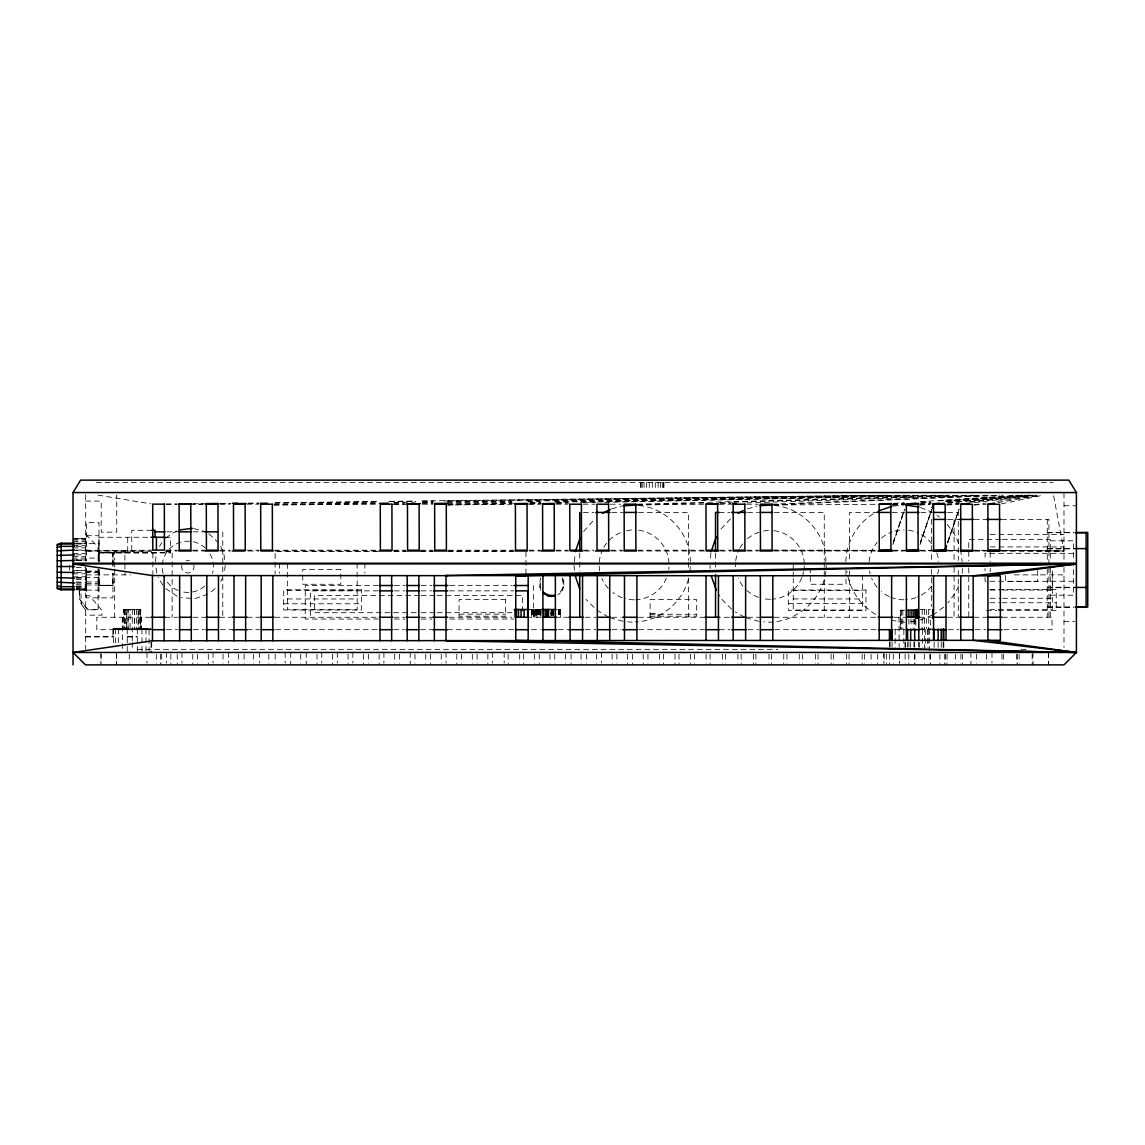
<?xml version="1.0" encoding="UTF-8"?>
<svg xmlns="http://www.w3.org/2000/svg" width="1145" height="1145" viewBox="0 0 1145 1145"><rect width="100%" height="100%" fill="white"/><g stroke="black" fill="none" stroke-linecap="round" stroke-linejoin="round"><path stroke-width="0.75" stroke-dasharray="5 3.75" d="M98.957 569.637L98.971 585.438L112.954 585.438L98.971 585.438L98.957 569.881M76.4 577.509L98.971 577.495L98.957 585.324L112.954 585.353L112.94 573.301L112.954 597.862L86.533 597.862L86.533 566.517M165.152 537.277L170.405 537.277L170.405 552.806L98.957 552.706L112.94 552.806L112.94 566.489L112.94 552.706L98.957 552.692L98.971 558.087L72.922 558.087M825.846 561.766C826.661 533.584 802.473 507.951 774.65 505.46M155.405 561.766L156.278 554.538M574.475 561.766L575.148 553.049M225.236 565.43L224.248 572.958M825.989 569.995L826.261 565.43M689.934 571.512L690.335 565.43M845.869 561.708C846.184 540.826 858.836 520.631 877.614 511.443M962.73 568.478L961.943 574.504M540.869 590.319L539.209 584.107L540.869 577.896M539.639 587.313L540.383 587.113L540.383 581.087L539.639 580.887M562.395 577.896C565.115 582.662 564.285 588.988 560.42 592.895L559.876 592.337C563.497 588.673 564.27 582.748 561.723 578.282M710.845 553.049L710.329 561.766M825.888 571.512C822.539 601.268 793.442 625.056 763.586 621.864M98.971 585.281L112.954 585.353L98.957 585.324L112.926 585.324L112.94 573.316M892.828 544.562L904.65 509.31M920.022 544.562L931.83 509.31L920.394 542.887M947.759 542.887L959.009 509.31L947.573 542.887M688.446 578.984C682.291 602.757 659.849 621.177 635.232 621.95M893.215 542.887L904.622 509.31M893.215 542.129L904.622 509.224M920.394 542.129L931.801 509.224M947.573 542.129L958.995 509.224M220.756 581.388L222.101 578.654M958.594 586.197L955.231 593.038L947.974 602.8M159.498 546.394L161.846 542.687M583.692 531.466L595.257 518.341M720.964 528.99L730.954 518.341M165.71 538.307L171.406 533.727L177.962 530.536M215.203 588.616L209.234 593.325M943.68 607.108L933.905 614.35M557.844 594.87L560.42 592.895M207.961 594.169L195.051 598.563L181.44 597.661M932.545 615.022L919.864 620.175M611.659 508.91L621.463 506.018M747.37 508.91L757.174 506.018M562.882 581.087L563.641 580.887M1001.26 503.914L1042.766 495.255M893.415 506.076L904.006 504.988M915.37 621.062L906.31 622.05M998.182 502.512L1041.12 495.155M974.109 504.802L986.403 502.97M996.937 501.41L1039.087 495.17M974.653 502.598L1035.695 495.198M946.944 504.859L959.324 503.485M969.944 502.311L1033.677 495.241M946.944 504.101L959.324 502.812M969.944 501.71L1031.903 495.284M947.588 502.97L963.432 501.481M965.178 501.324L1030.271 495.227M919.764 504.902L930.441 503.957M948.217 502.383L1030.028 495.141M919.764 504.129L930.441 503.256M946.443 501.925L1028.239 495.155M920.494 503.199L931.1 502.397M945.255 501.31L1024.847 495.241M892.585 504.931L905.08 504M921.138 502.827L930.055 502.168M946.113 500.98L1024.603 495.198M892.585 504.158L905.08 503.299M921.138 502.197L930.055 501.582M938.972 500.966L1022.814 495.184M893.358 503.371L904.006 502.684M919.993 501.653L1019.408 495.255M892.528 504.974L904.607 504.372M919.707 504.974L930.069 504.458M946.901 504.974L958.98 504.372M974.08 504.974L986.16 504.372M773.762 504.902L1003.321 495.198M771.988 504.201L999.757 495.198M720.219 503.757L730.896 503.414M746.926 502.898L987.276 495.198M637.55 504.931L703.545 503.056M719.604 502.598L732.084 502.24M733.873 502.183L978.231 495.227M637.55 504.158L732.084 501.639M733.873 501.596L972.878 495.227M448.067 504.945L512.316 503.685M530.164 503.342L540.869 503.127M556.942 502.812L567.648 502.598M580.143 502.354L944.267 495.227M529.691 503.914L540.411 503.685M556.484 503.356L568.993 503.099M583.277 502.798L595.786 502.54M604.717 502.354L949.52 495.227M448.067 504.172L512.316 502.998M530.164 502.669L540.869 502.469M555.153 502.211L937.125 495.212M393.708 504.172L404.428 504M422.29 503.7L433.01 503.514M447.309 503.27L511.643 502.197M527.731 501.925L540.24 501.71M554.538 501.467L926.262 495.227M274.099 504.959L377.736 503.371M393.823 503.127L404.543 502.97M422.405 502.698L433.125 502.54M447.423 502.311L511.743 501.338M527.831 501.095L913.767 495.212M98.098 609.541L87.836 609.684L79.391 598.706L79.463 590.119L86.447 590.119L86.447 568.221M203.266 504.043L192.56 504.186L202.851 504.201M221.128 503.814L230.059 503.7M247.907 503.471L258.627 503.328M274.685 503.127L378.251 501.796M388.956 501.653L415.735 501.31M422.877 501.209L433.597 501.081M444.303 500.937L888.878 495.212M274.099 504.186L377.736 502.712M393.823 502.483L415.263 502.168M422.405 502.068L433.125 501.911M447.423 501.71L904.836 495.198M152.8 550.13L85.675 551.003L150.052 551.003M166.125 504.115L176.845 503.986M192.947 503.786L203.681 503.643M219.768 503.442L230.503 503.313M248.379 503.099L259.113 502.956M275.215 502.755L377.149 501.496M389.658 501.338L414.705 501.023M421.861 500.937L881.464 495.227M446.278 504.988L511.844 504.244M637.522 504.959L704.218 504.229M274.084 504.974L378.494 504.215M773.777 504.974L877.371 504.287M136.541 609.526L136.455 629.092L151.025 629.149L112.854 629.149L126.351 629.092L126.351 609.67M112.854 629.149L125.02 629.092L125.02 609.67M134.437 609.67L134.437 629.092L151.025 629.149L113.512 629.149L128.083 629.092L128.083 609.67M113.512 629.149L130.101 629.092L130.058 609.526M96.323 482.46L1053.142 482.46M85.675 501.095L101.204 501.095L101.204 532.167L116.733 532.167L116.733 495.069M219.683 504.201L230.03 504.201M246.862 504.201L258.942 504.201M393.637 504.201L405.716 504.201M422.548 504.201L432.896 504.201M528.775 504.201L540.855 504.201M555.955 504.201L568.034 504.201M583.134 504.201L595.214 504.201M610.314 504.201L620.662 504.201M719.346 504.201L733.158 504.201M746.526 504.201L758.605 504.201M1063.991 505.761L1076.415 505.761M583.306 512.43L593.997 512.43M611.816 512.43L622.508 512.43M638.552 512.43L688.46 512.43L688.46 560.406M719.103 512.43L729.794 512.43M747.613 512.43L758.319 512.43M774.349 512.43L824.257 512.43L824.257 560.406M878.086 512.43L849.561 512.43L849.561 560.406M892.341 512.43L904.822 512.43M920.866 512.43L931.558 512.43M947.602 512.43L958.293 512.43L958.293 519.544M947.645 519.415L958.308 519.415M974.295 519.415L986.732 519.415M1001.546 519.415L1048.92 519.415L1048.92 562.825M151.727 530.292L131.747 530.292L131.747 551.26M166.855 531.838L177.346 531.838M193.061 531.838L205.298 531.838M1047.274 532.439L1073.752 532.439M1047.26 532.726L1073.738 532.726M990.21 534.486L997.238 534.486M998.998 534.486L1063.991 534.486M86.533 535.731L98.957 535.731L98.971 561.608L98.957 543.489L86.533 543.489M98.957 537.277L150.839 537.277M76.2 538.436L85.675 538.436L73.037 538.579M73.037 539.138L85.675 539.037M1000.658 539.61L968.756 539.61L968.756 560.792M1002.433 539.61L1050.294 539.61L1050.294 560.964M73.037 540.096L85.675 540.011M1050.294 540.826L1073.595 540.826L1073.595 560.964M73.037 541.47L85.675 541.399M76.2 543.202L86.533 543.217M73.037 543.245L85.675 543.245M76.371 544.018L86.533 544.018M73.037 545.392L85.675 545.364M76.371 546.337L86.533 546.337M990.21 546.924L997.238 546.924M998.998 546.924L1063.991 546.924M73.037 547.854L85.675 547.84M1047.274 548.398L1075.513 548.398M1047.26 548.684L1075.513 548.598M1047.26 548.884L1075.498 548.884M76.371 550.044L88.308 550.044M192.618 550.201L204.697 550.201M219.811 550.201L230.159 550.201M246.991 550.201L259.071 550.201M274.213 550.201L378.623 550.201M393.765 550.201L405.845 550.201M420.945 550.201L433.025 550.201M448.167 550.201L513.747 550.201M528.89 550.201L540.97 550.201M556.069 550.201L568.149 550.201M583.249 550.201L593.611 550.201M610.442 550.201L622.522 550.201M637.65 550.201L704.347 550.201M719.475 550.201L731.555 550.201M746.654 550.201L760.466 550.201M892.656 550.273L904.736 550.273M919.836 550.273L933.647 550.273M945.298 550.273L959.095 550.273M974.195 550.273L986.274 550.273M73.037 550.602L85.675 550.602M85.675 550.802L124.919 550.802L124.919 574.876M166.068 551.003L176.888 551.003M192.904 551.003L205.499 551.003M219.726 551.003L230.546 551.003M248.351 551.003L259.156 551.003M275.172 551.003L377.206 551.003M393.236 551.003L405.817 551.003M420.058 551.003L432.638 551.003M448.683 551.003L513.132 551.003M529.176 551.003L541.742 551.003M555.998 551.003L568.564 551.003M584.623 551.003L593.611 551.003M611.444 551.003L622.222 551.003M638.28 551.003L704.504 551.003M720.563 551.003L731.326 551.003M747.384 551.003L758.147 551.003M774.22 551.003L877.986 551.003M892.27 551.003L904.808 551.003M920.895 551.003L931.644 551.003M947.731 551.003L958.465 551.003M974.552 551.003L985.301 551.003M1001.388 551.003L1063.991 551.003L1053.142 493.094M151.727 551.26L114.672 551.26L114.672 560.177M165.166 551.26L172.136 551.26L172.136 560.177M378.279 551.575L275.101 551.575L275.101 573.931M394.295 551.575L406.747 551.575M420.988 551.575L433.44 551.575M447.666 551.575L513.49 551.575M98.957 552.806L170.405 552.806M1073.595 553.321L985.058 553.321L985.058 560.306M73.037 553.565L85.675 553.565M76.371 554.867L86.533 554.867M73.037 556.699L85.675 556.713M76.2 559.934L85.675 559.934L73.037 559.948M76.371 560.492L86.533 560.492M76.2 567.491L85.675 567.405L85.675 649.344M76.2 570.654L85.675 570.654L73.037 570.74M86.447 571.083L98.098 571.083M86.247 571.784L98.098 571.784M76.371 572.543L98.098 572.586M73.037 573.888L85.675 573.802M86.247 574.876L130.587 574.876M1014.198 574.876L1063.991 574.876M73.037 576.865L85.675 576.794M76.371 578.168L86.533 578.168M76.2 579.542L85.675 579.628M1073.595 581.274L985.058 581.274L985.058 577.18M76.2 582.032L85.675 582.118M86.447 581.961L98.098 581.961M76.371 582.991L86.533 582.991M86.247 583.449L98.098 583.449M76.2 584.279L85.675 584.193M539.209 584.107L539.982 584.107M563.283 584.107L564.056 584.107M86.247 584.981L98.098 584.981M378.38 585.524L305.243 585.524L305.243 619.044L378.38 619.044M394.438 585.524L405.144 585.524M421.188 585.524L431.894 585.524M449.727 585.524L512.158 585.524M76.2 586.068L85.675 585.997M76.371 586.698L86.533 586.698M1047.274 587.228L1075.513 587.228M76.2 587.385L85.675 587.471M1047.26 587.514L1075.513 587.428M1047.26 587.714L1075.498 587.714M76.2 588.444L85.675 588.358M86.533 589.017L76.2 588.888L85.675 589.045M85.675 589.675L81.009 589.675L81.009 603.658L85.675 610.557L81.009 602.871M989.824 589.532L1056.22 589.532L1056.22 610.514L998.554 610.514M76.371 589.818L86.533 589.818M990.21 590.047L1000.859 590.047M1002.634 590.047L1052.341 590.047L1052.341 570.382L1052.341 609.455L990.21 609.455M287.352 590.29L357.14 590.29M793.242 590.605L862.385 590.591M378.193 590.863L310.467 590.863L310.467 617.269M394.238 590.863L404.929 590.863M420.974 590.863L431.665 590.863M449.484 590.863L513.647 590.863M1050.294 595.185L1073.595 595.185L1073.595 562.725M419.428 595.615L314.474 595.615L314.474 612.704L419.428 612.704M421.203 595.615L435.429 595.615M437.218 595.615L522.607 595.615L522.607 610.986M85.675 595.758L89.553 595.758L101.977 610.514L101.977 615.166L85.675 615.166M990.21 598.277L1000.859 598.277M1002.634 598.277L1052.341 598.277M287.352 598.964L357.14 598.964M793.242 598.949L862.385 598.949M989.824 602.742L1000.301 602.742M1002.061 602.742L1056.22 602.742M788.318 603.386L865.978 603.386M283.702 603.787L361.362 603.787M1047.274 606.993L1073.752 606.993M1047.26 607.279L1073.738 607.279M527.802 609.498L542.401 609.498M557.572 609.498L560.606 609.498L560.606 617.269M123.903 609.67L140.635 609.67M920.136 609.612L930.441 609.612M904.607 610.228L900.328 610.228L900.328 629.65M986.332 610.514L996.808 610.514M421.203 612.704L435.429 612.704M437.218 612.704L511.929 612.704M550.301 613.391L553.751 613.391M459.059 614.149L505.646 614.149M650.102 614.264L696.69 614.264M650.102 616.196L696.69 616.196L696.69 599.636L650.102 599.636L650.117 617.269L650.231 613.391L657.989 613.391L657.888 617.269M150.467 617.269L96.81 617.269L96.81 629.693L150.467 629.693M165.166 617.269L177.346 617.269M192.947 617.269L205.413 617.269M219.654 617.269L230.961 617.269M247.062 617.269L259.586 617.269M274.857 617.269L378.193 617.269M393.751 617.269L404.929 617.269M420.573 617.269L433.096 617.269M449.198 617.269L511.872 617.269M527.129 617.269L544.533 617.269M555.01 617.269L569.051 617.269M585.081 617.269L595.887 617.269M611.816 617.269L620.933 617.269M638.552 617.269L705.005 617.269M715.539 617.269L730.052 617.269M747.613 617.269L758.663 617.269M774.349 617.269L878.086 617.269M894.13 617.269L905.924 617.269M919.65 617.269L930.799 617.269M947.602 617.269L958.308 617.269L958.293 567.519M974.066 617.269L986.732 617.269M1002.433 617.269L1052.026 617.269L1052.026 629.693L1003.721 629.693M394.438 619.044L405.144 619.044M421.188 619.044L431.894 619.044M449.727 619.044L513.948 619.044M1063.991 621.377L1074.64 621.377M919.378 629.02L934.105 629.02M166.569 629.693L177.303 629.693M193.405 629.693L204.125 629.693M220.226 629.693L232.75 629.693M247.062 629.693L259.586 629.693M275.687 629.693L377.65 629.693M393.751 629.693L404.471 629.693M420.573 629.693L433.096 629.693M447.409 629.693L513.59 629.693M531.48 629.693L540.426 629.693M558.316 629.693L569.051 629.693M585.152 629.693L595.887 629.693M611.974 629.693L620.919 629.693M638.81 629.693L704.991 629.693M719.303 629.693L730.038 629.693M747.928 629.693L758.663 629.693M774.764 629.693L876.726 629.693M894.617 629.693L905.924 629.693M918.576 629.65L930.799 629.693M948.275 629.693L959.009 629.693M975.111 629.693L985.845 629.693M85.675 636.706L113.512 636.706M127.238 636.706L137.3 636.706M85.675 636.906L113.512 636.906M127.238 636.906L137.3 636.906M137.3 649.344L777.756 649.344M1021.054 649.344L1028.21 649.344M773.891 550.201L879.274 550.273M86.533 590.09L98.985 590.104M772.116 550.201L877.113 550.487M893.129 550.53L903.806 550.559M919.836 550.602L932.288 550.63M948.303 550.673L958.98 550.716M974.996 550.759L985.673 550.788M1001.703 550.831L1063.991 551.003L1001.446 550.287M156.421 552.806L98.957 552.677L127.71 552.806L127.71 537.277M165.982 504.143L177.475 504.201M166.097 550.13L177.604 550.187M151.684 629.149L138.187 629.092L138.187 609.67M972.477 550.273L986.546 550.387M1002.39 550.502L1063.991 551.003M904.779 622.15L889.708 620.175M627.632 621.864L632.183 622.15M638.939 505.46C666.862 507.951 690.75 533.584 690.292 561.766M193.777 528.532L204.998 531.609M98.012 495.127L150.925 503.843M759.049 621.363L745.853 617.727M623.095 621.363L609.899 617.727M562.882 587.113L563.641 587.313M920.523 507.45L931.758 512.116M744.493 617.055L735.219 611.816M608.525 617.055L596.731 610.113L585.982 599.365M177.117 596.202L165.782 588.616M936.925 515.322L939.472 517.025M875.667 614.35C860.21 605.419 849.375 589.217 847.042 571.512M208.848 533.727L218.394 542.687M731.54 609.111L721.937 599.365L718.545 594.298M85.675 534.486L98.098 546.924L98.098 561.694M947.201 524.338L954.443 534.1L958.794 543.818M162.762 585.181L158.21 577.28M220.756 546.394L223.976 554.538L224.849 561.766M960.569 549.643L962.158 561.708M156.736 572.958L155.734 565.43M574.046 565.43L574.447 571.512M710.014 565.43L710.215 568.478M112.94 552.706L112.94 566.446M98.971 569.38L98.985 597.862M69.459 565.158L69.459 570.453M1063.991 493.094L1063.991 563.225M1063.991 567.39L1063.991 647.555M1050.294 568.006L1050.294 617.269M1048.92 567.848L1048.92 617.269M1048.548 652.45L1048.548 664.873M1048.462 652.45L1048.462 664.873M1047.274 519.415L1047.26 563.068M1047.26 569.237L1047.26 617.269M1037.713 570.654L1037.713 581.517L1005.653 581.431L1005.653 575.219M1032.919 652.45L1033.019 664.873M1032.146 654.224L1032.146 664.873M1019.164 654.224L1019.164 663.098M1017.504 654.224L1017.504 664.873M1016.502 654.224L1016.502 663.098M1003.635 654.224L1003.635 663.098M1001.975 654.224L1001.975 663.098M991.985 652.45L991.985 663.098M990.21 552.276L990.21 561.537M990.21 568.364L990.21 571.928M986.446 654.224L986.446 663.098M985.058 568.507L985.058 570.911M976.456 654.224L976.456 663.098M970.917 652.45L970.917 664.873M968.756 567.848L968.756 617.269M962.573 654.224L962.573 664.873M960.927 654.224L960.927 663.098M958.293 521.318L958.293 560.406M955.374 654.224L955.374 663.098M954.086 519.415L954.086 560.334M954.086 567.462L954.071 617.269M947.044 654.224L947.044 664.873M945.398 654.224L945.398 663.098M944.711 654.224L944.711 664.873M943.823 642.402L943.823 647.426M943.151 642.402L943.151 647.426M941.219 642.402L941.219 647.426M939.845 654.224L939.845 664.873M938.127 642.402L938.127 647.426M934.105 642.402L934.105 647.426M931.658 519.415L931.658 560.334M931.658 569.237L931.658 606.592M930.47 654.224L930.47 664.873M930.441 620.204L930.441 629.02M929.854 654.224L929.854 663.098M929.425 629.02L929.425 650.775M928.681 609.612L928.681 629.02M928.28 629.65L928.28 647.183M927.622 629.65L927.622 647.183M926.62 609.612L926.62 629.02M925.69 629.65L925.69 647.183M924.401 609.612L924.401 650.775M924.316 654.224L924.316 663.098M922.598 629.65L922.598 647.183M922.197 609.612L922.197 629.02M919.378 642.402L919.378 647.426M918.576 641.916L918.576 647.183M915.857 620.204L915.857 629.02M914.912 619.059L914.912 626.115M914.941 654.224L914.941 664.873M914.583 619.044L914.583 626.143M914.698 642.402L914.698 647.426M914.325 654.224L914.325 663.098M913.896 641.916L913.896 647.183M913.137 619.059L913.137 629.65M911.076 619.059L911.076 626.115M910.676 642.402L910.676 647.426M908.872 619.059L908.872 626.115M908.872 641.916L908.872 647.183M908.787 654.224L908.787 664.873M907.584 642.402L907.584 647.426M905.652 642.402L905.652 647.426M904.994 642.402L904.994 647.426M905.108 654.224L905.108 663.098M903.849 629.65L903.849 647.183M902.832 610.228L902.832 629.65M901.473 610.228L901.473 629.65M900.614 610.228L900.614 629.65M899.569 654.224L899.569 663.098M899.412 652.45L899.412 663.098M899.011 617.269L899.168 647.183M895.147 629.65L895.147 647.183M893.257 654.224L893.257 663.098M892.055 641.916L892.055 647.183M890.123 641.916L890.123 647.183M889.45 641.916L889.45 647.183M889.579 654.224L889.579 664.873M886.602 654.224L886.602 664.873M884.04 654.224L884.04 663.098M883.883 652.45L883.883 663.098M877.714 654.224L877.714 664.873M871.073 654.224L871.073 663.098M864.618 654.224L864.618 663.098M862.385 575.205L862.385 610.013L793.242 610.013L793.242 578.626M862.185 654.224L862.185 664.873M849.561 571.069L849.561 617.269M849.089 654.224L849.089 664.873M846.656 654.224L846.656 664.873M845.998 570.282L845.998 584.265L810.274 584.265L810.274 570.282M833.56 654.224L833.56 663.098M831.127 654.224L831.127 664.873M824.257 562.181L824.257 617.269M818.031 654.224L818.031 664.873M815.598 654.224L815.598 663.098M802.502 654.224L802.502 663.098M799.282 654.224L799.282 663.098M793.242 564.943L793.242 570.153M793.242 571.784L793.242 577.094M786.958 654.224L786.958 663.098M783.752 654.224L783.752 664.873M771.429 654.224L771.429 664.873M768.996 654.224L768.996 663.098M755.9 654.224L755.9 664.873M753.467 654.224L753.467 664.873M741.144 654.224L741.144 664.873M737.924 654.224L737.924 663.098M725.615 654.224L725.615 663.098M722.395 654.224L722.395 663.098M715.539 553.293L715.539 560.406M715.539 562.181L715.539 567.519M710.086 654.224L710.086 664.873M706.093 654.224L706.093 663.098M694.543 654.224L694.543 663.098M690.564 654.224L690.564 664.873M688.46 562.181L688.46 567.519M688.46 578.182L688.46 617.269M679.014 654.224L679.014 664.873M675.02 654.224L675.02 664.873M663.943 482.46L663.943 490.203M663.542 482.46L663.542 490.203M663.485 654.224L663.485 664.873M662.382 482.46L662.382 490.203M660.522 482.46L660.522 490.203M659.491 654.224L659.491 663.098M658.117 482.46L658.117 490.203M655.298 482.46L655.298 490.203M652.292 482.46L652.292 490.203M649.272 482.46L649.272 490.203M647.956 654.224L647.956 663.098M646.467 482.46L646.467 490.203M644.048 482.46L644.048 490.203M643.189 654.224L643.189 664.873M642.202 482.46L642.202 490.203M641.043 482.46L641.043 490.203M640.642 482.46L640.642 490.203M632.426 654.224L632.426 664.873M627.646 654.224L627.646 664.873M616.883 654.224L616.883 663.098M612.117 654.224L612.117 663.098M601.354 652.45L601.354 663.098M596.588 654.224L596.588 663.098M586.598 654.224L586.598 663.098M581.059 654.224L581.059 663.098M579.742 553.293L579.742 560.406M579.742 562.181L579.742 571.069M571.069 654.224L571.069 664.873M565.53 654.224L565.53 663.098M560.42 609.498L560.42 617.269M560.234 609.498L560.234 617.269M559.977 609.498L559.934 617.269M559.762 609.498L559.733 617.269M559.29 609.498L559.29 617.269M559.161 609.498L559.089 617.269M558.903 609.498L558.932 617.269M558.688 609.498L558.645 617.269M554.753 654.224L554.753 663.098M553.865 611.058L553.865 615.724M553.607 609.498L553.579 615.724M553.393 611.058L553.421 615.724M553.264 611.058L553.264 615.724M552.663 609.498L552.663 615.724M552.291 611.058L552.291 615.724M552.105 609.498L551.904 615.724L551.733 609.498M551.518 609.498L551.647 615.724M551.189 611.058L551.189 615.724M551.046 611.058L551.046 615.724M549.986 654.224L549.986 663.098M540.998 609.498L540.998 617.269M540.826 611.058L540.826 617.269M540.182 611.058L540.182 617.269M539.825 609.498L539.825 617.269M539.452 609.498L539.409 617.269M539.181 609.498L539.181 617.269M539.223 654.224L539.223 664.873M538.937 609.498L538.937 617.269M538.637 609.498L538.637 617.269M538.451 609.498L538.451 617.269M538.236 609.498L538.236 617.269M537.964 609.498L537.878 617.269M537.821 609.498L537.649 617.269M537.205 609.498L537.277 617.269M537.005 617.269L536.876 609.498L536.79 617.269M536.619 609.498L536.619 617.269M536.347 609.498L536.361 617.269M536.046 609.498L536.046 617.269M535.502 609.498L535.531 617.269L535.345 609.498M535.13 609.498L535.016 617.269M534.572 609.498L534.572 617.269M534.357 617.269L534.271 609.498L534.243 617.269M534.457 654.224L534.457 663.098M533.57 585.524L533.57 619.044M533.484 609.498L533.384 617.269L533.226 609.498M532.94 609.498L532.997 617.269M532.611 609.498L532.611 617.269M532.024 609.498L531.967 617.269M531.652 609.498L531.695 617.269M531.566 609.498L531.437 617.269L531.237 609.498M525.941 551.575L525.941 575.649M523.694 654.224L523.694 664.873M519.701 654.224L519.701 663.098M508.165 654.224L508.165 664.873M504.172 652.45L504.172 663.098M492.636 652.45L492.636 663.098M487.87 654.224L487.87 664.873M477.093 654.224L477.093 663.098M472.327 654.224L472.327 663.098M461.564 654.224L461.564 663.098M456.798 654.224L456.798 664.873M446.035 652.45L446.035 663.098M441.269 654.224L441.269 663.098M430.506 654.224L430.506 664.873M425.74 654.224L425.74 663.098M414.977 654.224L414.977 663.098M410.211 652.45L410.211 664.873M399.433 654.224L399.433 663.098M394.667 654.224L394.667 663.098M383.904 652.45L383.904 663.098M379.138 654.224L379.138 664.873M368.375 654.224L368.375 663.098M364.897 563.225L364.897 573.216M363.609 654.224L363.609 664.873M357.14 563.225L357.14 609.698L287.352 609.698L287.352 563.225M352.846 652.45L352.846 663.098M348.08 654.224L348.08 664.873M337.317 652.45L337.317 663.098M332.537 654.224L332.537 664.873M321.774 652.45L321.774 663.098M317.008 654.224L317.008 664.873M306.245 652.45L306.245 664.873M300.706 654.224L300.706 663.098M290.715 652.45L290.715 664.873M285.177 652.45L285.177 663.098M279.595 563.225L279.595 573.216M275.186 654.224L275.186 663.098M268.86 654.224L268.86 663.098M259.643 652.45L259.643 663.098M253.331 654.224L253.331 663.098M244.114 654.224L244.114 663.098M238.575 654.224L238.575 663.098M228.585 652.45L228.585 663.098M223.046 654.224L223.046 663.098M222.774 531.838L222.774 617.269M213.056 652.45L213.056 663.098M208.29 654.224L208.29 664.873M197.527 654.224L197.527 663.098M192.761 654.224L192.761 664.873M181.983 652.45L181.983 663.098M177.217 654.224L177.217 664.873M172.136 561.966L172.136 617.269M170.848 654.224L170.848 664.873M166.454 652.45L166.454 663.098M161.688 654.224L161.688 663.098M160.4 654.224L160.4 664.873M156.321 654.224L156.321 663.098M152.872 553.207L152.872 574.561M151.684 642.374L151.684 652.45M151.025 642.374L151.025 652.45M149.079 652.45L149.079 628.948L112.854 628.948L112.854 636.906M146.975 652.45L146.975 663.098M146.002 628.948L146.002 652.45M141.98 628.948L141.98 652.45M141.264 617.269L141.264 629.693M140.921 617.269L140.921 629.693M140.806 628.948L140.806 609.526L123.732 609.526L123.903 629.092M140.52 609.526L140.635 629.092M140.348 609.67L140.348 629.092M139.661 609.526L139.518 629.092M138.302 609.526L138.302 628.948M137.3 628.948L137.3 652.45M134.48 609.526L134.48 628.948M132.262 609.526L132.262 640.799M132.262 642.374L132.262 649.115M129.285 654.224L129.285 663.098M127.997 609.526L127.997 628.948M127.238 628.948L127.238 652.45M126.222 609.526L126.222 628.948M124.877 609.526L124.877 628.948M124.018 609.526L124.19 629.092M122.615 617.269L122.558 652.45M122.272 617.269L122.272 629.693M118.536 628.948L118.536 644.12M116.647 654.224L116.647 664.873M116.404 652.45L116.404 664.873M115.459 628.948L115.459 644.12M114.672 561.966L114.672 567.319M114.672 569.094L114.672 617.269M113.512 628.948L113.512 643.819M101.118 654.224L101.118 663.098M100.874 652.45L100.874 664.873M98.957 561.351L98.957 522.521L86.533 522.521L86.533 560.778M98.098 568.822L98.098 609.827L87.836 609.827L79.248 598.949L79.248 590.405L86.247 590.405L86.247 568.221M85.675 494.84L85.675 563.225M193.82 565.186A6.212 6.212 0 0 1 187.823 573.001A6.212 6.212 0 0 1 181.826 565.186M186.22 560.792A6.212 6.212 0 0 1 189.44 560.792M938.571 569.408A34.951 34.951 0 0 1 937.683 573.888M931.658 586.125A34.951 34.951 0 0 1 917.302 597.132M915.871 597.69A34.951 34.951 0 0 1 905.437 599.765M903.935 599.794A34.951 34.951 0 0 1 890.552 597.132M889.15 596.516A34.951 34.951 0 0 1 881.464 591.621M877.156 587.313A34.951 34.951 0 0 1 871.646 578.225M870.171 573.888A34.951 34.951 0 0 1 869.513 570.926M869.112 561.809A34.951 34.951 0 0 1 877.156 542.386M881.464 538.078A34.951 34.951 0 0 1 891.984 532.01M894.889 531.094A34.951 34.951 0 0 1 903.935 529.906M908.486 530.207A34.951 34.951 0 0 1 918.705 533.184M921.396 534.586A34.951 34.951 0 0 1 933.404 546.079M936.767 552.906A34.951 34.951 0 0 1 938.743 561.809M666.39 578.225A34.951 34.951 0 0 1 635.618 599.765M634.101 599.794A34.951 34.951 0 0 1 625.056 598.606M622.15 597.69A34.951 34.951 0 0 1 612.818 592.58M608.338 588.473A34.951 34.951 0 0 1 601.812 578.225M599.679 570.926A34.951 34.951 0 0 1 602.427 550.072M603.83 547.382A34.951 34.951 0 0 1 622.15 532.01M626.53 530.736A34.951 34.951 0 0 1 634.101 529.906M638.667 530.207A34.951 34.951 0 0 1 668.752 569.408M804.277 565.902A34.407 34.407 0 0 1 803.847 570.396M803.575 571.87A34.407 34.407 0 0 1 802.373 576.193M801.843 577.61A34.407 34.407 0 0 1 771.844 599.193M770.356 599.25A34.407 34.407 0 0 1 762.885 598.534M758.548 597.318A34.407 34.407 0 0 1 746.984 590.505M742.876 586.14A34.407 34.407 0 0 1 738.282 578.411M735.548 566.789A34.407 34.407 0 0 1 735.591 562.295M735.734 560.792A34.407 34.407 0 0 1 739.183 549.357M739.885 548.04A34.407 34.407 0 0 1 744.236 541.943M747.456 538.78A34.407 34.407 0 0 1 759.135 532.182M763.486 531.051A34.407 34.407 0 0 1 772.46 530.55M773.963 530.693A34.407 34.407 0 0 1 804.248 562.911M204.726 586.054A25.634 25.634 0 0 1 181.196 591.55M178.019 590.462A25.634 25.634 0 0 1 165.624 579.599M163.077 573.43A25.634 25.634 0 0 1 205.943 548.67M210.022 553.98A25.634 25.634 0 0 1 212.584 573.43M340.809 569.509L302.752 569.509L302.752 584.265L340.809 584.265L340.809 569.509M361.362 589.804L283.702 589.804L283.702 609.999L361.362 609.999L361.362 589.804M865.978 590.047L788.318 590.047L788.318 610.371L865.978 610.371L865.978 590.047M505.646 599.636L459.059 599.636L459.059 616.196L505.646 616.196L505.646 599.636"/><path stroke-width="1.5" d="M575.42 551.618L580.1 537.821M711.117 551.618L716.426 536.49M548.412 596.101L548.612 595.357L554.652 595.357L554.853 596.101L548.412 596.101L542.844 592.895L543.403 592.337L548.612 595.357M891.583 503.485L879.16 504.287L879.274 550.273L891.583 549.6M918.719 503.342L906.339 504.287L906.339 505.059L906.468 550.273L918.762 549.6M944.081 503.299L933.518 504.287L933.647 550.273L945.942 549.6M932.374 507.578L933.518 504.287L932.374 507.636L933.518 504.287L945.169 504.287L945.298 550.273M946.428 546.237L945.512 549.6M945.298 548.713L946.428 545.421M73.037 492.55L80.622 480.127L1068.843 480.127L1076.415 492.55L1076.415 563.225L73.037 563.225L73.037 492.55L1076.415 492.55M446.02 575.563L1076.415 563.912L987.935 575.849L987.935 640.313L1076.415 652.45L1063.991 664.873L85.474 664.873L73.037 652.45L152.457 640.799L1000.358 640.313L1000.358 575.849L446.02 575.563L446.02 640.799L1076.415 652.45L1076.415 563.912L73.037 563.912L73.037 664.873M602.456 513.346L610.299 509.453M738.153 513.346L743.291 510.527M878.988 510.77L891.926 506.376M74.683 543.217L61.129 543.217L57.25 544.405L57.25 588.63L61.129 589.818L74.683 589.818M57.25 545.163L61.129 544.018L74.683 544.018M57.25 547.367L61.129 546.337L74.683 546.337M179.321 529.992L192.317 528.346M57.25 550.888L74.683 550.044M987.877 504.287L999.528 504.287L999.657 550.273L988.006 550.273L987.877 504.287L994.747 503.099M57.25 555.468L74.683 554.867M622.923 505.832L636.047 505.102M760.08 505.646L771.744 505.102M960.698 504.287L972.348 504.287L972.477 550.273L960.827 550.273L960.698 504.287L969.429 503.228M932.216 503.8L939.329 503.17M57.25 560.792L74.683 560.492M906.854 503.872L915.785 503.213M705.978 504.201L717.629 504.201L717.743 550.201L706.093 550.201L705.978 504.201L718.43 503.814M732.685 503.356L736.235 503.242M514.105 503.657L526.6 503.414M515.393 504.201L527.043 504.201L527.172 550.201L515.522 550.201L515.393 504.201L527.902 503.943M542.186 503.657L554.695 503.399M406.217 503.972L420.501 503.728M434.799 503.485L447.309 503.27M379.525 503.356L388.456 503.213M205.055 504.029L217.55 503.857M233.623 503.657L246.118 503.499M260.402 503.313L267.544 503.213M178.634 503.957L191.158 503.8M205.47 503.628L217.979 503.471M232.292 503.299L237.659 503.228M879.16 504.287L890.81 504.287L890.924 550.273M906.339 504.287L917.989 504.287L918.118 550.273M595.772 512.43L610.042 512.43M624.297 512.43L636.777 512.43M719.103 512.43L715.539 512.43L715.539 551.518M731.583 512.43L745.839 512.43M760.094 512.43L772.574 512.43M878.086 512.43L890.567 512.43M906.597 512.43L919.077 512.43M933.332 512.43L945.813 512.43M933.433 519.415L945.87 519.415M959.338 519.415L973.422 519.415M986.732 519.415L1000.945 519.415M151.727 530.292L155.047 530.292L155.047 537.277M154.632 531.838L165.109 531.838M179.092 531.838L191.315 531.838M205.298 531.838L217.536 531.838M1075.398 532.482L1087.75 532.482L1087.75 607.036L1075.398 607.036M1075.498 532.726L1086.09 532.726M150.839 537.277L165.223 537.277M1075.513 548.598L1086.104 548.598M178.591 551.003L191.201 551.003M205.413 551.003L218.022 551.003M232.249 551.003L244.844 551.003M260.874 551.003L273.469 551.003M378.923 551.003L391.504 551.003M407.534 551.003L420.129 551.003M434.37 551.003L446.951 551.003M514.864 551.003L527.43 551.003M541.685 551.003L554.266 551.003M570.31 551.003L582.877 551.003M595.357 551.003L609.712 551.003M623.968 551.003L636.534 551.003M706.25 551.003L718.802 551.003M733.086 551.003L745.638 551.003M759.908 551.003L772.46 551.003M877.972 551.003L892.27 551.003M906.582 551.003L919.12 551.003M933.418 551.003L945.942 551.003M960.24 551.003L972.778 551.003M987.076 551.003L999.599 551.003M57.25 566.517L74.683 566.517M74.683 572.543L57.25 572.242M73.037 563.912L152.457 575.563L447.666 575.649M515.264 575.649L525.941 575.649M74.683 578.168L57.25 577.581M74.683 582.991L57.25 582.161M380.169 585.524L392.649 585.524M406.919 585.524L419.413 585.524M433.683 585.524L447.953 585.524M513.948 585.524L528.217 585.524M74.683 586.698L61.129 586.698L57.25 585.667M1075.513 587.428L1086.104 587.428M74.683 589.017L61.129 589.017L57.25 587.886M379.983 590.863L392.449 590.863M406.718 590.863L419.184 590.863M433.454 590.863L447.709 590.863M515.436 590.863L527.917 590.863L527.917 610.228M1075.498 607.279L1086.09 607.279L1086.104 532.439M514.32 609.498L529.133 609.498M541.599 609.498L555.983 609.498M916.272 610.228L906.654 610.228L906.654 617.284M151.24 617.269L165.166 617.269M179.092 617.269L191.616 617.269M205.914 617.269L219.282 617.269M232.12 617.269L247.062 617.269M260.616 617.269L273.898 617.269M379.439 617.269L392.449 617.269M406.26 617.269L419.184 617.269M433.096 617.269L447.709 617.269M527.902 617.269L515.021 617.269L515.021 609.498M542.215 617.269L556.527 617.269M569.051 617.269L583.363 617.269M597.561 617.269L610.185 617.269M622.708 617.269L637.021 617.269M705.005 617.269L719.303 617.269M731.583 617.269L746.139 617.269M760.094 617.269L772.975 617.269M878.086 617.269L892.828 617.269M907.126 617.269L919.65 617.269M932.173 617.269L946.486 617.269M959.353 617.269L973.422 617.269M987.491 617.269L1001.947 617.269M152.256 629.693L164.78 629.693M179.092 629.693L191.616 629.693M205.914 629.693L218.437 629.693M232.75 629.693L247.062 629.693M261.375 629.693L273.898 629.693M379.439 629.693L391.962 629.693M406.26 629.693L418.784 629.693M433.096 629.693L447.409 629.693M515.379 629.693L527.902 629.693M542.215 629.693L556.527 629.693M569.051 629.693L583.363 629.693M597.676 629.693L610.185 629.693M622.708 629.693L637.021 629.693M706.78 629.693L719.303 629.693M731.827 629.693L746.139 629.693M760.452 629.693L772.975 629.693M878.516 629.693L892.828 629.693M907.126 629.693L919.65 629.693M932.173 629.693L946.486 629.693M960.798 629.693L973.322 629.693M987.634 629.693L1001.947 629.693M73.037 652.45L1076.415 652.45L973.178 640.313L973.178 575.849L1076.415 563.912L515.751 575.849L515.751 640.313L1076.415 652.45M878.888 550.487L891.354 550.53M905.595 550.559L918.047 550.602M932.288 550.63L946.529 550.673M960.769 550.716L973.221 550.745M987.462 550.788L999.914 550.817M988.307 550.401L1000.63 550.487M905.523 505.088L919.077 506.963M716.355 590.305L711.288 575.992M579.728 588.931L575.334 575.992M960.755 575.849L960.755 640.313M945.999 575.849L945.999 640.313M943.823 629.02L943.823 640.742M943.151 629.02L943.151 640.742M941.219 629.02L941.219 640.742M938.127 629.02L938.127 640.742M934.105 629.02L934.105 640.742M933.561 575.849L933.561 640.313M932.946 618.443L932.946 609.612L932.66 618.443M918.805 575.849L918.805 640.313M918.362 618.443L918.362 609.612L915.857 609.612L915.857 618.443M917.002 609.612L917.002 618.443M916.157 609.612L916.157 618.443M914.912 610.228L914.912 617.284M914.698 629.02L914.698 640.742M913.137 610.228L913.137 617.284M911.076 610.228L911.076 617.284M910.676 629.02L910.676 640.742M908.872 610.228L908.872 617.284M907.584 629.02L907.584 640.742M906.382 575.849L906.382 640.313M892.055 629.65L892.055 640.169M891.626 575.849L891.626 640.313M890.123 629.65L890.123 640.169M889.45 629.65L889.45 640.169M879.203 575.849L879.203 640.313M772.803 575.849L772.803 640.313M760.38 575.849L760.38 640.313M745.624 575.849L745.624 640.313M733.201 575.849L733.201 640.313M718.445 575.849L718.445 640.313M715.539 574.618L715.539 617.269M706.021 575.849L706.021 640.313M636.906 575.849L636.906 640.313M624.483 575.849L624.483 640.313M609.727 575.849L609.727 640.313M597.304 575.849L597.304 640.313M582.547 575.849L582.547 640.313M579.742 512.43L579.742 551.518M579.742 574.618L579.742 617.269M570.11 575.849L570.11 640.313M555.368 575.849L555.368 640.313M551.632 595.758L551.632 596.531M548.541 609.498L548.541 617.269M548.269 609.498L548.24 617.269M547.31 609.498L547.31 617.269M545.822 609.498L545.822 617.269M543.846 609.498L543.846 617.269M542.93 575.849L542.93 640.313M528.174 575.849L528.174 640.313M527.673 609.498L527.673 617.269M524.138 609.498L524.138 617.269M521.075 609.498L521.075 617.269M518.513 609.498L518.513 617.269M516.467 609.498L516.467 617.269M434.37 575.563L434.37 640.799M418.841 575.563L418.841 640.799M407.191 575.563L407.191 640.799M391.647 575.563L391.647 640.799M380.011 575.563L380.011 640.799M272.839 575.563L272.839 640.799M261.189 575.563L261.189 640.799M245.645 575.563L245.645 640.799M234.009 575.563L234.009 640.799M218.466 575.563L218.466 640.799M206.816 575.563L206.816 640.799M191.287 575.563L191.287 640.799M179.636 575.563L179.636 640.799M164.107 575.563L164.107 640.799M156.421 537.277L156.421 549.357M152.457 575.563L152.457 640.799M61.129 543.217L61.129 589.818M164.336 504.143L152.686 504.143L152.8 550.13L164.451 550.13L164.336 504.143M190.771 504.201L179.121 504.201L179.25 550.201L190.9 550.201L190.771 504.201M217.951 504.201L206.3 504.201L206.429 550.201L218.08 550.201L217.951 504.201M245.13 504.201L233.48 504.201L233.609 550.201L245.259 550.201L245.13 504.201M272.324 504.201L260.674 504.201L260.788 550.201L272.438 550.201L272.324 504.201M391.919 504.201L380.269 504.201L380.383 550.201L392.034 550.201L391.919 504.201M419.099 504.201L407.448 504.201L407.577 550.201L419.213 550.201L419.099 504.201M446.278 504.201L434.628 504.201L434.756 550.201L446.407 550.201L446.278 504.201M554.223 504.201L542.573 504.201L542.701 550.201L554.352 550.201L554.223 504.201M581.402 504.201L569.752 504.201L569.881 550.201L581.531 550.201L581.402 504.201M608.582 504.201L596.931 504.201L597.06 550.201L608.711 550.201L608.582 504.201M635.761 504.201L624.125 504.201L624.24 550.201L635.89 550.201L635.761 504.201M744.808 504.201L733.158 504.201L733.272 550.201L744.923 550.201L744.808 504.201M771.988 504.201L760.337 504.201L760.466 550.201L772.116 550.201L771.988 504.201"/></g></svg>
